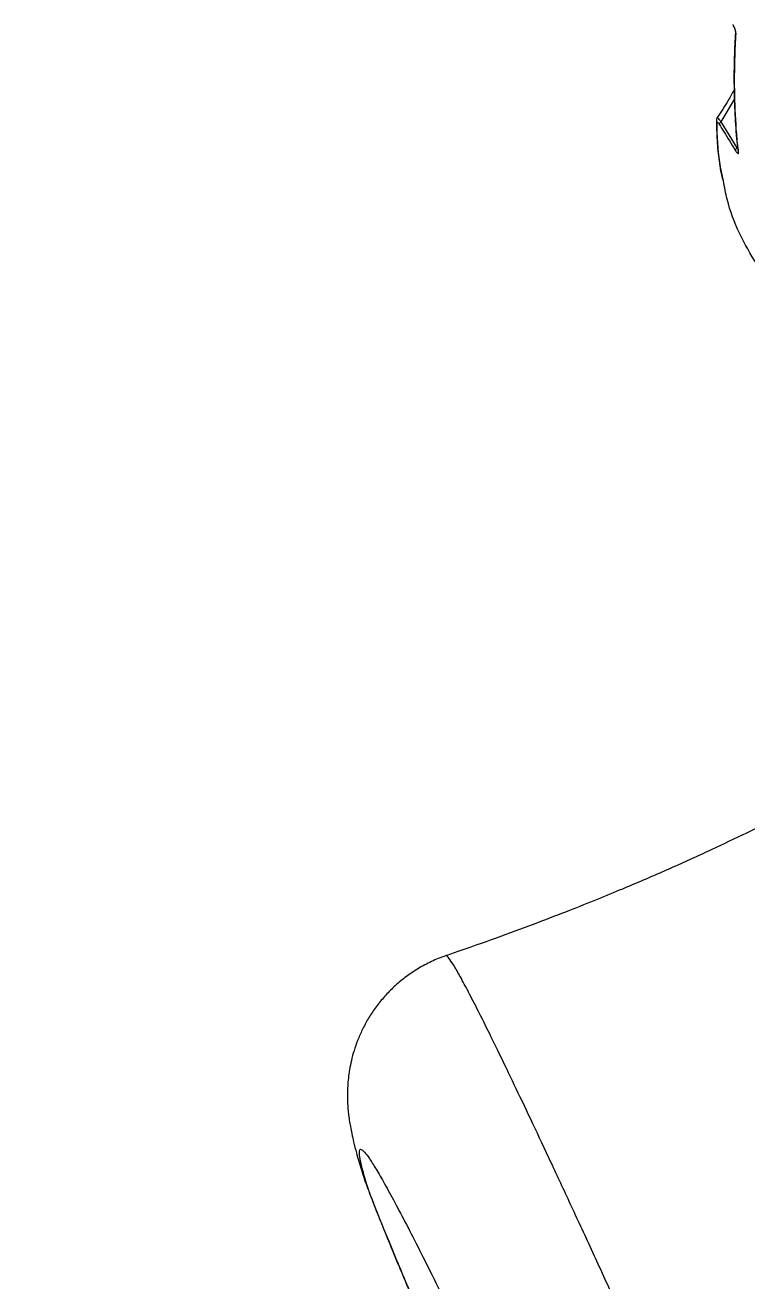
# Model space of a CAD drawing. Header units: millimetres. Extents: x -6879 to 7341, y -8047 to 7187.
# Drawn here: x -272.4 to -122.3, y 2973.6 to 3235 of the extents above; entities that cross this region are included whole.
import ezdxf

# ---------------------------------------------------------------- set-up
doc = ezdxf.new("R2010")
doc.units = ezdxf.units.MM
for name, color, linetype in [('DIKOM_ОБЪЕКТ', 7, 'Continuous'), ('DIKOM_РАЗМЕР_ЗОНА', 7, 'Continuous'), ('DIKOM_РАЗМЕР_ОБЪЕКТА', 7, 'Continuous')]:
    doc.layers.add(name, color=color, linetype=linetype)
doc.styles.add('style1', font='arial.ttf', dxfattribs={"width": 0.8})
doc.dimstyles.new('1-50', dxfattribs={"dimtxt": 300, "dimasz": 200, "dimexe": 100, "dimexo": 0, "dimgap": 100, "dimtad": 0, "dimdec": 0, "dimtxsty": 'style1', "dimcen": 0, "dimclrd": 7, "dimclre": 7, "dimadec": 1, "dimazin": 2, "dimtfac": 1, "dimtdec": 0, "dimtmove": 1, "dimatfit": 3, "dimfxl": 0, "dimlwd": 25, "dimlwe": 18, "dimarcsym": 0})

# ---------------------------------------------------------------- blocks, each defined once
blk = doc.blocks.new('*D19')
at = {"layer": 'Defpoints', "color": 0, "transparency": 16777216}
for p in [(5624.04, 6094.27), (-4435.35, 2864.29), (5624.04, -2640.11)]:
    blk.add_point(p, dxfattribs=at)
at = {"layer": 'DIKOM_РАЗМЕР_ОБЪЕКТА', "color": 7, "lineweight": 18, "transparency": 16777216}
for p, q in [((-4435.35, 2864.29), (-4435.35, 6194.27)), ((5624.04, -2640.11), (5624.04, 6194.27))]:
    blk.add_line(p, q, dxfattribs=at)
at = {"layer": 'DIKOM_РАЗМЕР_ОБЪЕКТА', "color": 7, "lineweight": 25, "transparency": 16777216}
for p, q in [((-4235.35, 6094.27), (2113.67, 6094.27)), ((5424.04, 6094.27), (3193.46, 6094.27))]:
    blk.add_line(p, q, dxfattribs=at)
at = {"layer": 'DIKOM_РАЗМЕР_ОБЪЕКТА', "color": 7, "transparency": 16777216}
for points in [[(-4235.35, 6127.6), (-4235.35, 6060.94), (-4435.35, 6094.27)], [(5424.04, 6127.6), (5424.04, 6060.94), (5624.04, 6094.27)]]:
    blk.add_solid(points, dxfattribs=at)
at = {"layer": 'DIKOM_РАЗМЕР_ОБЪЕКТА', "color": 0, "transparency": 16777216, "insert": (2653.56, 6094.27), "char_height": 300, "attachment_point": 5, "style": 'style1'}
blk.add_mtext('10100', dxfattribs=at)
blk = doc.blocks.new('*D17')
at = {"layer": 'Defpoints', "color": 0, "transparency": 16777216}
for p in [(-5935.35, 6990.27), (-5935.35, 998.27), (7340.79, -2830.86)]:
    blk.add_point(p, dxfattribs=at)
at = {"layer": 'DIKOM_РАЗМЕР_ЗОНА', "color": 7, "lineweight": 18, "transparency": 16777216}
for p, q in [((-5935.35, 998.27), (-5935.35, 7090.27)), ((7340.79, -2830.86), (7340.79, 7090.27))]:
    blk.add_line(p, q, dxfattribs=at)
at = {"layer": 'DIKOM_РАЗМЕР_ЗОНА', "color": 7, "lineweight": 25, "transparency": 16777216}
for p, q in [((-5735.35, 6990.27), (2016.67, 6990.27)), ((7140.79, 6990.27), (3096.46, 6990.27))]:
    blk.add_line(p, q, dxfattribs=at)
at = {"layer": 'DIKOM_РАЗМЕР_ЗОНА', "color": 7, "transparency": 16777216}
for points in [[(-5735.35, 7023.6), (-5735.35, 6956.94), (-5935.35, 6990.27)], [(7140.79, 7023.6), (7140.79, 6956.94), (7340.79, 6990.27)]]:
    blk.add_solid(points, dxfattribs=at)
at = {"layer": 'DIKOM_РАЗМЕР_ЗОНА', "color": 0, "transparency": 16777216, "insert": (2556.56, 6990.27), "char_height": 300, "attachment_point": 5, "style": 'style1'}
blk.add_mtext('13300', dxfattribs=at)

msp = doc.modelspace()

# ---------------------------------------------------------------- linework, layer by layer
at = {"layer": 'DIKOM_ОБЪЕКТ', "color": 7, "linetype": 'Continuous', "lineweight": 15}
for p, q in [((-127.63, 3214.86), (-124.86, 3219.51)), ((-124.28, 3209.43), (-127.63, 3214.86)), ((-124.14, 3208.88), (-124.15, 3208.9)), ((-124.14, 3208.88), (-124.14, 3208.88)), ((-202.23, 2996.16), (-202.42, 2996.73))]:
    msp.add_line(p, q, dxfattribs=at)
for centre, radius, start, end in [((-123.93, 3233.62), 0.744, 176.4455, 215.683), ((-127.75, 3215.15), 0.867, 178.9012, 212.8998), ((-127.11, 3214.05), 0.958, 122.6313, 161.7474), ((-123.79, 3208.62), 0.953, 121.4893, 160.5564), ((-123.36, 3208.96), 0.784, 186.4591, 213.195)]:
    msp.add_arc(centre, radius, start, end, dxfattribs=at)
for points, knots in [([(-125.16, 3234.99), (-125.13, 3234.95), (-125.05, 3234.81), (-124.91, 3234.51), (-124.78, 3234.17), (-124.7, 3233.87), (-124.67, 3233.71), (-124.67, 3233.64), (-124.67, 3233.66), (-124.67, 3233.66)], [0, 0, 0, 0, 0.089995, 0.278289, 0.49951, 0.710229, 0.868941, 0.982055, 1, 1, 1, 1]), ([(-124.53, 3233.18), (-124.54, 3233.31), (-124.54, 3233.56), (-124.68, 3234.08), (-124.89, 3234.61), (-125.07, 3234.94), (-125.15, 3235.09)], [0, 0, 0, 0, 0.259141, 0.517705, 0.781226, 1, 1, 1, 1]), ([(-124.66, 3233.5), (-124.75, 3231.77), (-124.95, 3227.95), (-124.98, 3222.24), (-124.79, 3216.38), (-124.5, 3211.93), (-124.19, 3209.51), (-124.11, 3208.9)], [0, 0, 0, 0, 0.198815, 0.440205, 0.680597, 0.919994, 1, 1, 1, 1]), ([(-124.02, 3208.54), (-124.05, 3208.85), (-124.23, 3210.44), (-124.6, 3214.65), (-124.88, 3221.34), (-124.8, 3228.03), (-124.59, 3232.05), (-124.53, 3233.18)], [0, 0, 0, 0, 0.041373, 0.20687, 0.538148, 0.869427, 1, 1, 1, 1]), ([(-124.92, 3221.53), (-125.33, 3220.78), (-126.41, 3218.8), (-127.65, 3216.94), (-128.42, 3215.79)], [0, 0, 0, 0, 0.378984, 1, 1, 1, 1]), ([(-128.42, 3215.79), (-128.47, 3215.71), (-128.56, 3215.56), (-128.61, 3215.33), (-128.61, 3215.2), (-128.61, 3215.15)], [0, 0, 0, 0, 0.356775, 0.747176, 1, 1, 1, 1]), ([(-127.63, 3214.86), (-127.76, 3215.01), (-128, 3215.3), (-128.27, 3215.61), (-128.41, 3215.78), (-128.41, 3215.78), (-128.41, 3215.78)], [0, 0, 0, 0, 0.274135, 0.548435, 0.820794, 1, 1, 1, 1]), ([(-128.57, 3214.94), (-128.57, 3214.17), (-128.58, 3211.9), (-128.27, 3208.29), (-127.86, 3205.03), (-127.46, 3203.26), (-127.36, 3202.83)], [0, 0, 0, 0, 0.183383, 0.535569, 0.887059, 1, 1, 1, 1]), ([(-128.47, 3214.68), (-128.47, 3214.69), (-128.47, 3214.73), (-128.45, 3214.79), (-128.39, 3214.79), (-128.29, 3214.72), (-128.17, 3214.57), (-128.07, 3214.43), (-128.02, 3214.35)], [0, 0, 0, 0, 0.0355384, 0.2573782, 0.4482316, 0.6281298, 0.8143376, 1, 1, 1, 1]), ([(-127.14, 3202.58), (-127.43, 3203.85), (-128.31, 3207.66), (-128.41, 3211.87), (-128.47, 3214.68)], [0, 0, 0, 0, 0.334001, 1, 1, 1, 1]), ([(-128.02, 3214.35), (-127.69, 3213.82), (-126.56, 3212.02), (-125.46, 3210.21), (-124.68, 3208.94)], [0, 0, 0, 0, 0.299637, 1, 1, 1, 1]), ([(-124.68, 3208.94), (-124.62, 3208.83), (-124.48, 3208.61), (-124.29, 3208.38), (-124.15, 3208.26), (-124.05, 3208.26), (-124.01, 3208.36), (-124.02, 3208.48), (-124.02, 3208.54)], [0, 0, 0, 0, 0.16438, 0.32917, 0.489719, 0.6616, 0.861345, 1, 1, 1, 1]), ([(-120.24, 3185.18), (-121.49, 3187.31), (-123.98, 3191.57), (-126.2, 3197.43), (-126.91, 3201.29), (-127.14, 3202.58)], [0, 0, 0, 0, 0.39935, 0.798706, 1, 1, 1, 1]), ([(-47.7, 3110.83), (-50.96, 3108.63), (-57.56, 3104.15), (-67.47, 3097.72), (-77.52, 3091.41), (-87.37, 3085.5), (-97, 3080), (-105.98, 3075.11), (-114.34, 3070.76), (-122.12, 3066.9), (-128.38, 3063.91), (-133.26, 3061.67), (-136.87, 3060.04), (-140.38, 3058.48), (-144.12, 3056.86), (-148.46, 3055.03), (-153.57, 3052.92), (-159.45, 3050.57), (-166.1, 3048.01), (-173.65, 3045.22), (-180.01, 3042.94), (-183.87, 3041.64), (-184.89, 3041.29)], [0, 0, 0, 0, 0.079108, 0.160417, 0.235821, 0.314587, 0.386653, 0.452709, 0.513319, 0.568934, 0.619908, 0.646529, 0.671815, 0.695797, 0.719972, 0.749805, 0.785824, 0.825505, 0.870843, 0.922009, 0.979265, 1, 1, 1, 1]), ([(-184.87, 3041.25), (-185.17, 3041.16), (-186.45, 3040.76), (-188.61, 3039.76), (-191.28, 3038.27), (-193.73, 3036.54), (-195.94, 3034.63), (-197.92, 3032.56), (-199.64, 3030.39), (-201.11, 3028.14), (-202.32, 3025.88), (-203.29, 3023.65), (-204.04, 3021.5), (-204.59, 3019.45), (-204.97, 3017.53), (-205.21, 3015.74), (-205.35, 3014.08), (-205.4, 3012.54), (-205.38, 3011.09), (-205.3, 3009.68), (-205.17, 3008.32), (-204.99, 3006.97), (-204.76, 3005.59), (-204.46, 3004.08), (-204.05, 3002.29), (-203.41, 2999.79), (-202.84, 2997.88), (-202.49, 2996.7)], [0, 0, 0, 0, 0.008647, 0.037884, 0.066564, 0.09473, 0.122417, 0.149645, 0.176414, 0.202708, 0.228487, 0.253719, 0.278416, 0.302699, 0.326835, 0.351211, 0.376244, 0.402566, 0.430929, 0.462253, 0.498761, 0.539341, 0.587773, 0.647132, 0.723308, 0.829545, 1, 1, 1, 1]), ([(-93.02, 2843.36), (-93.72, 2844.95), (-96.83, 2851.96), (-102.14, 2863.89), (-108.93, 2879.12), (-115.48, 2893.77), (-121.86, 2907.99), (-128.04, 2921.73), (-134.01, 2934.95), (-139.69, 2947.48), (-145.03, 2959.21), (-150.02, 2970.13), (-154.66, 2980.24), (-159.01, 2989.64), (-163.07, 2998.37), (-166.84, 3006.4), (-170.31, 3013.7), (-173.42, 3020.17), (-176.14, 3025.75), (-178.49, 3030.44), (-180.48, 3034.29), (-182.11, 3037.31), (-183.4, 3039.55), (-184.31, 3040.86), (-184.78, 3041.4), (-184.85, 3041.23), (-184.86, 3041.2)], [0, 0, 0, 0, 0.012857, 0.05667, 0.100522, 0.144373, 0.188187, 0.233269, 0.278393, 0.323516, 0.368598, 0.412484, 0.456407, 0.500331, 0.544217, 0.589383, 0.634592, 0.6798, 0.724967, 0.768838, 0.812747, 0.856655, 0.900525, 0.945677, 0.99087, 1, 1, 1, 1]), ([(-201.28, 2993.41), (-201.65, 2994.67), (-202.39, 2997.19), (-202.87, 2999.43), (-202.95, 3000.71), (-202.69, 3001.11), (-202.09, 3000.74), (-201.15, 2999.57), (-199.85, 2997.58), (-198.17, 2994.74), (-196.15, 2991.09), (-193.81, 2986.68), (-191.15, 2981.52), (-188.2, 2975.67), (-184.94, 2969.09), (-181.34, 2961.71), (-177.39, 2953.52), (-173.09, 2944.5), (-168.49, 2934.76), (-163.64, 2924.43), (-158.56, 2913.53), (-153.27, 2902.11), (-147.73, 2890.09), (-141.9, 2877.36), (-135.76, 2863.91), (-130.11, 2851.49), (-126.43, 2843.37), (-124.99, 2840.18)], [0, 0, 0, 0, 0.047757, 0.095627, 0.13502, 0.174446, 0.213872, 0.253263, 0.293799, 0.334373, 0.374947, 0.415484, 0.454879, 0.494309, 0.533738, 0.573134, 0.613677, 0.654258, 0.694838, 0.735382, 0.774714, 0.814081, 0.853447, 0.89278, 0.933251, 0.973759, 1, 1, 1, 1]), ([(-202.3, 2996.13), (-202.28, 2996.04), (-202.14, 2995.62), (-201.78, 2994.55), (-201.19, 2992.9), (-200.48, 2991.04), (-199.67, 2988.98), (-198.79, 2986.77), (-197.81, 2984.33), (-196.75, 2981.74), (-195.61, 2978.98), (-194.39, 2976.05), (-193.11, 2972.99), (-191.91, 2970.14), (-191.11, 2968.27), (-190.79, 2967.51)], [0, 0, 0, 0, 0.018859, 0.090031, 0.180158, 0.276421, 0.360576, 0.449939, 0.534248, 0.617433, 0.69996, 0.781966, 0.863443, 0.944314, 1, 1, 1, 1]), ([(-201.28, 2993.41), (-201.38, 2993.64), (-201.76, 2994.53), (-202.03, 2995.46), (-202.23, 2996.16)], [0, 0, 0, 0, 0.253494, 1, 1, 1, 1]), ([(-190.7, 2967.31), (-191.59, 2969.42), (-193.4, 2973.69), (-195.76, 2979.37), (-197.81, 2984.37), (-199.47, 2988.49), (-200.47, 2991.1), (-201.03, 2992.64), (-201.19, 2993.16), (-201.28, 2993.41)], [0, 0, 0, 0, 0.16162, 0.327988, 0.489585, 0.655782, 0.825096, 0.912549, 1, 1, 1, 1])]:
    msp.add_open_spline(points, degree=3, knots=knots, dxfattribs=at)

# ---------------------------------------------------------------- dimensions: what is measured, and where the dimension line sits
at = {"layer": 'DIKOM_РАЗМЕР_ЗОНА'}
dim = msp.add_linear_dim(base=(-5935.35, 6990.27), p1=(7340.79, -2830.86), p2=(-5935.35, 998.27), text='13300', dimstyle='1-50', override={"dimscale": 1, "dimtix": 0, "dimtofl": 1, "dimtmove": 1, "dimatfit": 3}, dxfattribs=at)
dim.commit()
dim.dimension.update_dxf_attribs({"geometry": '*D17', "text_midpoint": (2556.56, 6990.27), "dimtype": 160})
at = {"layer": 'DIKOM_РАЗМЕР_ОБЪЕКТА'}
dim = msp.add_linear_dim(base=(5624.04, 6094.27), p1=(-4435.35, 2864.29), p2=(5624.04, -2640.11), text='10100', dimstyle='1-50', override={"dimscale": 1, "dimtix": 0, "dimtofl": 1, "dimtmove": 1, "dimatfit": 3}, dxfattribs=at)
dim.commit()
dim.dimension.update_dxf_attribs({"geometry": '*D19', "text_midpoint": (2653.56, 6094.27), "dimtype": 160})

doc.saveas('drawing.dxf')
